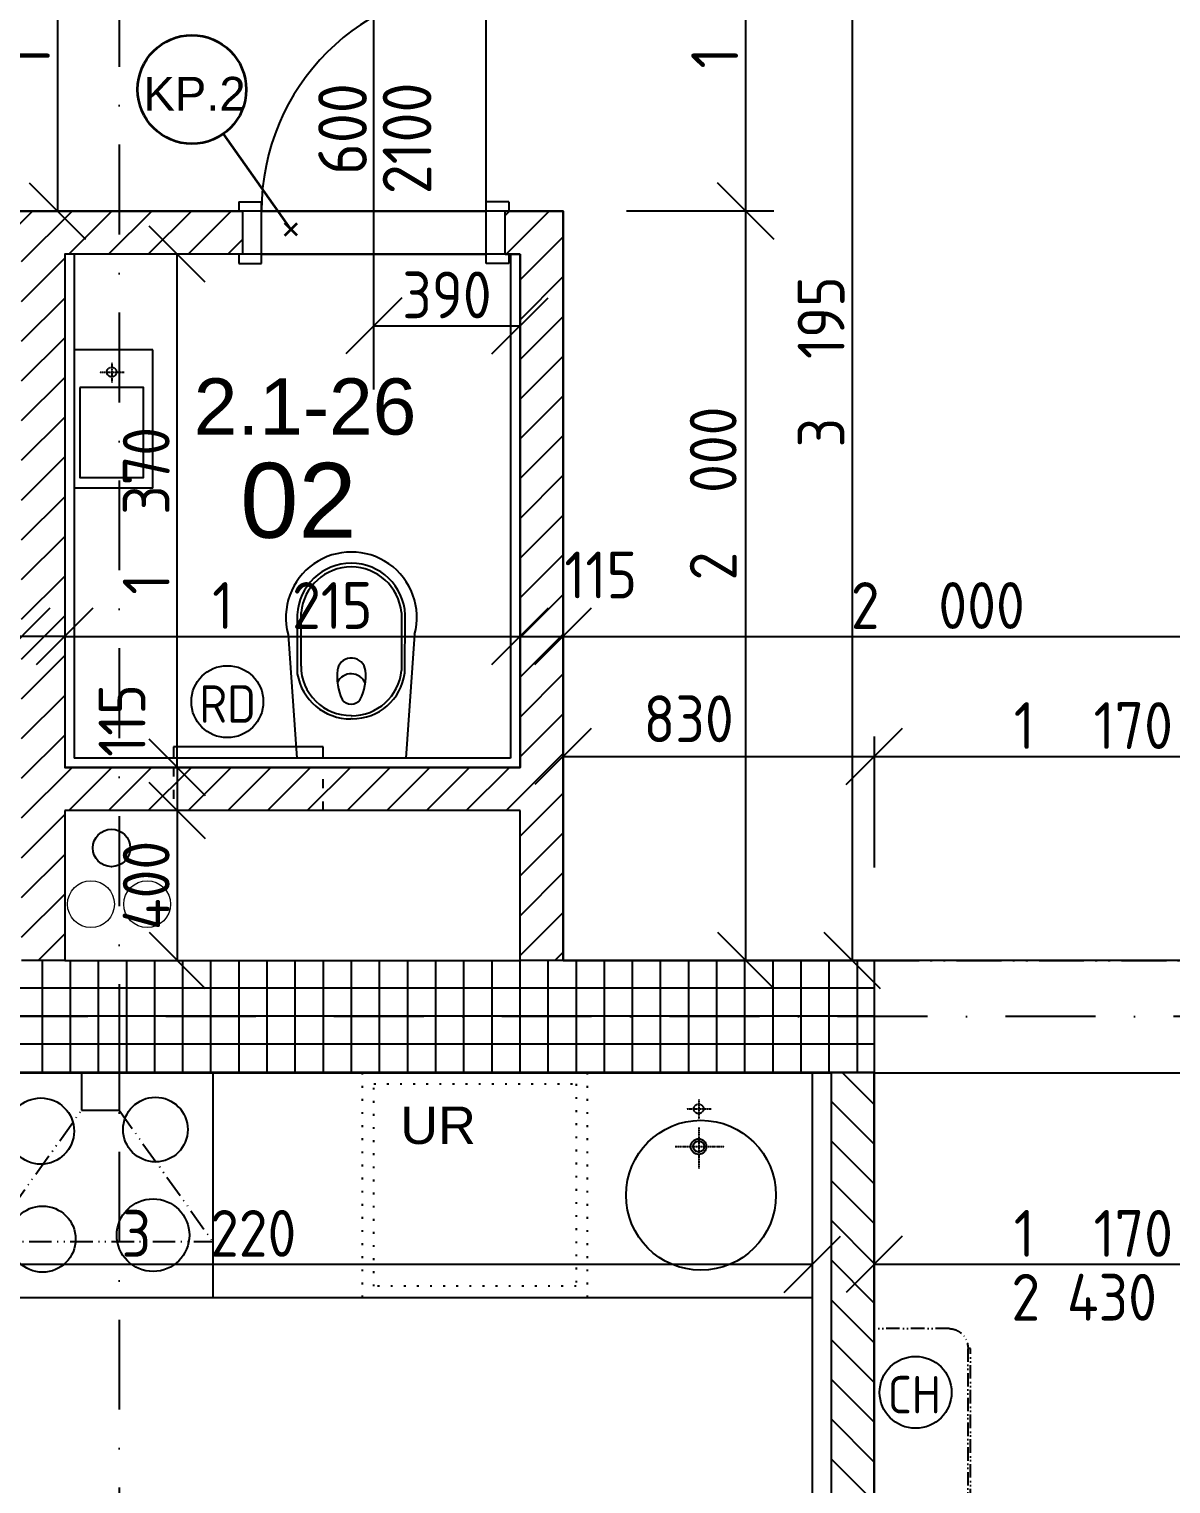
# Model space of a CAD drawing. Extents: x 4511820 to 5180432, y -1526536 to -944957.
# Drawn here: x 5031866 to 5034913, y -1252892 to -1249008 of the extents above; entities that cross this region are included whole.
import ezdxf

# ---------------------------------------------------------------- set-up
doc = ezdxf.new("R2010")
doc.units = 0
doc.header["$MEASUREMENT"] = 0
for name, pattern in [('ACAD_ISO03W100', [30, 12, -18]), ('ACAD_ISO07W100', [3.5, 0.5, -3]), ('ACAD_ISO12W100', [22, 12, -3, 0.5, -3, 0.5, -3]), ('BODKOCIARKOVANA_3', [5.6, 3, -1.3, 0, -1.3]), ('DASHED', [0.75, 0.5, -0.25])]:
    doc.linetypes.add(name, pattern=pattern)
doc.layers.get('0').update_dxf_attribs({"linetype": 'CONTINUOUS'})
doc.layers.get('Defpoints').update_dxf_attribs({"color": 61, "linetype": 'CONTINUOUS'})
for name, color, linetype in [('DVERE', 45, 'CONTINUOUS'), ('KÓTY', 4, 'CONTINUOUS'), ('MÚRY', 1, 'CONTINUOUS'), ('osi', 253, 'CONTINUOUS'), ('Plochy', 41, 'CONTINUOUS'), ('POPIS', 7, 'CONTINUOUS'), ('TENKÁ', 7, 'CONTINUOUS'), ('tzb', 153, 'CONTINUOUS'), ('ZARIADENIE1', 145, 'CONTINUOUS'), ('ZARIADOVACIE', 144, 'CONTINUOUS'), ('ZZ-chladenie', 133, 'CONTINUOUS'), ('zz-vetr', 52, 'CONTINUOUS'), ('ŠRAFY', 82, 'CONTINUOUS')]:
    doc.layers.add(name, color=color, linetype=linetype)
doc.layers.add('preklady', color=74, linetype='CONTINUOUS', lineweight=35)
doc.layers.add('zz-kanal-splaskova', color=37, linetype='CONTINUOUS', lineweight=18)
doc.styles.add('ARIAL', font='arial.ttf')
doc.styles.add('STYLE1', font='isocp.shx')
doc.dimstyles.new('STANDARD-50', dxfattribs={"dimtxt": 125, "dimasz": 150, "dimexe": 10, "dimexo": 200, "dimgap": 20, "dimtad": 1, "dimdsep": 46, "dimlunit": 6, "dimtxsty": 'STYLE1', "dimblk1": 'OBLIQUE', "dimblk2": 'OBLIQUE', "dimsah": 1, "dimcen": 2.5, "dimse1": 1, "dimse2": 1, "dimadec": 0, "dimazin": 0, "dimtfac": 1, "dimtmove": 1, "dimatfit": 3, "dimldrblk": 'OBLIQUE', "dimfxl": 1, "dimtolj": 1, "dimtzin": 0, "dimarcsym": 0})

# ---------------------------------------------------------------- blocks, each defined once
blk = doc.blocks.new('_OBLIQUE')
at = {"color": 0, "linetype": 'ByBlock'}
blk.add_line((-0.5, -0.5), (0.5, 0.5), dxfattribs=at)
blk = doc.blocks.new('*D31212')
at = {"layer": 'Defpoints', "color": 0}
for p in [(5030736, -1252305.5), (5033956, -1252305.5), (5033956, -1252305.5)]:
    blk.add_point(p, dxfattribs=at)
at = {"layer": 'KÓTY', "color": 0, "lineweight": -2}
blk.add_line((5030736, -1252305.5), (5033956, -1252305.5), dxfattribs=at)
at = {"layer": 'KÓTY', "color": 0, "linetype": 'ByBlock', "lineweight": -2, "xscale": 150, "yscale": 150, "zscale": 150, "rotation": 180}
blk.add_blockref('_OBLIQUE', (5030736, -1252305.5), dxfattribs=at)
at = {"layer": 'KÓTY', "color": 0, "linetype": 'ByBlock', "lineweight": -2, "xscale": 150, "yscale": 150, "zscale": 150}
blk.add_blockref('_OBLIQUE', (5033956, -1252305.5), dxfattribs=at)
at = {"layer": 'KÓTY', "color": 0, "insert": (5032346, -1252223), "char_height": 125, "attachment_point": 5, "style": 'STYLE1'}
blk.add_mtext('\\A1;3ﾠ220', dxfattribs=at)
blk = doc.blocks.new('*D31256')
at = {"layer": 'Defpoints', "color": 0}
for p in [(5034121, -1251794.2), (5035291, -1251794.2), (5035291, -1252305.5)]:
    blk.add_point(p, dxfattribs=at)
at = {"layer": 'KÓTY', "color": 0, "lineweight": -2}
blk.add_line((5034121, -1252305.5), (5035291, -1252305.5), dxfattribs=at)
at = {"layer": 'KÓTY', "color": 0, "linetype": 'ByBlock', "lineweight": -2, "xscale": 150, "yscale": 150, "zscale": 150, "rotation": 180}
blk.add_blockref('_OBLIQUE', (5034121, -1252305.5), dxfattribs=at)
at = {"layer": 'KÓTY', "color": 0, "linetype": 'ByBlock', "lineweight": -2, "xscale": 150, "yscale": 150, "zscale": 150}
blk.add_blockref('_OBLIQUE', (5035291, -1252305.5), dxfattribs=at)
at = {"layer": 'KÓTY', "color": 0, "insert": (5034706, -1252223), "char_height": 125, "attachment_point": 5, "style": 'STYLE1'}
blk.add_mtext('\\A1;1ﾠ170', dxfattribs=at)
blk = doc.blocks.new('*D31269')
at = {"layer": 'Defpoints', "color": 0}
for p in [(5033176, -1250629.5), (5031961, -1250979.2), (5033176, -1250979.2)]:
    blk.add_point(p, dxfattribs=at)
at = {"layer": 'KÓTY', "color": 0, "lineweight": -2}
blk.add_line((5031961, -1250629.5), (5033176, -1250629.5), dxfattribs=at)
at = {"layer": 'KÓTY', "color": 0, "linetype": 'ByBlock', "lineweight": -2, "xscale": 150, "yscale": 150, "zscale": 150, "rotation": 180}
blk.add_blockref('_OBLIQUE', (5031961, -1250629.5), dxfattribs=at)
at = {"layer": 'KÓTY', "color": 0, "linetype": 'ByBlock', "lineweight": -2, "xscale": 150, "yscale": 150, "zscale": 150}
blk.add_blockref('_OBLIQUE', (5033176, -1250629.5), dxfattribs=at)
at = {"layer": 'KÓTY', "color": 0, "insert": (5032568.5, -1250547), "char_height": 125, "attachment_point": 5, "style": 'STYLE1'}
blk.add_mtext('\\A1;1ﾠ215', dxfattribs=at)
blk = doc.blocks.new('*D31270')
at = {"layer": 'Defpoints', "color": 0}
for p in [(5033176, -1250629.5), (5033291, -1250629.5), (5033291, -1250629.5)]:
    blk.add_point(p, dxfattribs=at)
at = {"layer": 'KÓTY', "color": 0, "lineweight": -2}
blk.add_line((5033176, -1250629.5), (5033291, -1250629.5), dxfattribs=at)
at = {"layer": 'KÓTY', "color": 0, "linetype": 'ByBlock', "lineweight": -2, "xscale": 150, "yscale": 150, "zscale": 150, "rotation": 180}
blk.add_blockref('_OBLIQUE', (5033176, -1250629.5), dxfattribs=at)
at = {"layer": 'KÓTY', "color": 0, "linetype": 'ByBlock', "lineweight": -2, "xscale": 150, "yscale": 150, "zscale": 150}
blk.add_blockref('_OBLIQUE', (5033291, -1250629.5), dxfattribs=at)
at = {"layer": 'KÓTY', "color": 0, "insert": (5033391.5, -1250465.5), "char_height": 125, "attachment_point": 5, "style": 'STYLE1'}
blk.add_mtext('\\A1;115', dxfattribs=at)
blk = doc.blocks.new('*D31271')
at = {"layer": 'Defpoints', "color": 0}
for p in [(5031846, -1250629.5), (5031846, -1250629.5), (5031961, -1250629.5)]:
    blk.add_point(p, dxfattribs=at)
at = {"layer": 'KÓTY', "color": 0, "lineweight": -2}
blk.add_line((5031961, -1250629.5), (5031846, -1250629.5), dxfattribs=at)
at = {"layer": 'KÓTY', "color": 0, "linetype": 'ByBlock', "lineweight": -2, "xscale": 150, "yscale": 150, "zscale": 150, "rotation": 180}
blk.add_blockref('_OBLIQUE', (5031846, -1250629.5), dxfattribs=at)
at = {"layer": 'KÓTY', "color": 0, "linetype": 'ByBlock', "lineweight": -2, "xscale": 150, "yscale": 150, "zscale": 150}
blk.add_blockref('_OBLIQUE', (5031961, -1250629.5), dxfattribs=at)
at = {"layer": 'KÓTY', "color": 0, "insert": (5031711.5, -1250514.5), "char_height": 125, "attachment_point": 5, "style": 'STYLE1'}
blk.add_mtext('\\A1;115', dxfattribs=at)
blk = doc.blocks.new('*D31272')
at = {"layer": 'Defpoints', "color": 0}
for p in [(5035291, -1250629.5), (5033291, -1251494.2), (5035291, -1251494.2)]:
    blk.add_point(p, dxfattribs=at)
at = {"layer": 'KÓTY', "color": 0, "lineweight": -2}
blk.add_line((5033291, -1250629.5), (5035291, -1250629.5), dxfattribs=at)
at = {"layer": 'KÓTY', "color": 0, "linetype": 'ByBlock', "lineweight": -2, "xscale": 150, "yscale": 150, "zscale": 150, "rotation": 180}
blk.add_blockref('_OBLIQUE', (5033291, -1250629.5), dxfattribs=at)
at = {"layer": 'KÓTY', "color": 0, "linetype": 'ByBlock', "lineweight": -2, "xscale": 150, "yscale": 150, "zscale": 150}
blk.add_blockref('_OBLIQUE', (5035291, -1250629.5), dxfattribs=at)
at = {"layer": 'KÓTY', "color": 0, "insert": (5034291, -1250547), "char_height": 125, "attachment_point": 5, "style": 'STYLE1'}
blk.add_mtext('\\A1;2ﾠ000', dxfattribs=at)
blk = doc.blocks.new('*D31275')
at = {"layer": 'Defpoints', "color": 0}
for p in [(5029486, -1250629.5), (5029486, -1251494.2), (5031846, -1251494.2)]:
    blk.add_point(p, dxfattribs=at)
at = {"layer": 'KÓTY', "color": 0, "lineweight": -2}
blk.add_line((5031846, -1250629.5), (5029486, -1250629.5), dxfattribs=at)
at = {"layer": 'KÓTY', "color": 0, "linetype": 'ByBlock', "lineweight": -2, "xscale": 150, "yscale": 150, "zscale": 150, "rotation": 180}
blk.add_blockref('_OBLIQUE', (5029486, -1250629.5), dxfattribs=at)
at = {"layer": 'KÓTY', "color": 0, "linetype": 'ByBlock', "lineweight": -2, "xscale": 150, "yscale": 150, "zscale": 150}
blk.add_blockref('_OBLIQUE', (5031846, -1250629.5), dxfattribs=at)
at = {"layer": 'KÓTY', "color": 0, "insert": (5030666, -1250547), "char_height": 125, "attachment_point": 5, "style": 'STYLE1'}
blk.add_mtext('\\A1;2ﾠ360', dxfattribs=at)
blk = doc.blocks.new('*D31276')
at = {"layer": 'Defpoints', "color": 0}
for p in [(5032786, -1249609.2), (5033176, -1249609.2), (5033176, -1249800.5)]:
    blk.add_point(p, dxfattribs=at)
at = {"layer": 'KÓTY', "color": 0, "lineweight": -2}
blk.add_line((5032786, -1249800.5), (5033176, -1249800.5), dxfattribs=at)
at = {"layer": 'KÓTY', "color": 0, "linetype": 'ByBlock', "lineweight": -2, "xscale": 150, "yscale": 150, "zscale": 150, "rotation": 180}
blk.add_blockref('_OBLIQUE', (5032786, -1249800.5), dxfattribs=at)
at = {"layer": 'KÓTY', "color": 0, "linetype": 'ByBlock', "lineweight": -2, "xscale": 150, "yscale": 150, "zscale": 150}
blk.add_blockref('_OBLIQUE', (5033176, -1249800.5), dxfattribs=at)
at = {"layer": 'KÓTY', "color": 0, "insert": (5032981, -1249718), "char_height": 125, "attachment_point": 5, "style": 'STYLE1'}
blk.add_mtext('\\A1;390', dxfattribs=at)
blk = doc.blocks.new('*D31302')
at = {"layer": 'Defpoints', "color": 0}
for p in [(5033291, -1248299.2), (5031941.5, -1249494.2), (5033291, -1249494.2)]:
    blk.add_point(p, dxfattribs=at)
at = {"layer": 'KÓTY', "color": 0, "lineweight": -2}
blk.add_line((5031941.5, -1248299.2), (5031941.5, -1249494.2), dxfattribs=at)
at = {"layer": 'KÓTY', "color": 0, "linetype": 'ByBlock', "lineweight": -2, "xscale": 150, "yscale": 150, "zscale": 150}
for p, rotation in [((5031941.5, -1248299.2), 90), ((5031941.5, -1249494.2), 270)]:
    blk.add_blockref('_OBLIQUE', p, dxfattribs=dict(at, rotation=rotation))
at = {"layer": 'KÓTY', "color": 0, "insert": (5031859, -1248896.7), "char_height": 125, "attachment_point": 5, "rotation": 90, "style": 'STYLE1'}
blk.add_mtext('\\A1;1ﾠ195', dxfattribs=at)
blk = doc.blocks.new('*D31320')
at = {"layer": 'Defpoints', "color": 0}
for p in [(5033291, -1248299.2), (5033291, -1249494.2), (5033778, -1249494.2)]:
    blk.add_point(p, dxfattribs=at)
at = {"layer": 'KÓTY', "color": 0, "lineweight": -2}
blk.add_line((5033778, -1248299.2), (5033778, -1249494.2), dxfattribs=at)
at = {"layer": 'KÓTY', "color": 0, "linetype": 'ByBlock', "lineweight": -2, "xscale": 150, "yscale": 150, "zscale": 150}
for p, rotation in [((5033778, -1248299.2), 90), ((5033778, -1249494.2), 270)]:
    blk.add_blockref('_OBLIQUE', p, dxfattribs=dict(at, rotation=rotation))
at = {"layer": 'KÓTY', "color": 0, "insert": (5033695.5, -1248896.7), "char_height": 125, "attachment_point": 5, "rotation": 90, "style": 'STYLE1'}
blk.add_mtext('\\A1;1ﾠ195', dxfattribs=at)
blk = doc.blocks.new('*D31321')
at = {"layer": 'Defpoints', "color": 0}
for p in [(5033291, -1249494.2), (5033291, -1251494.2), (5033778, -1251494.2)]:
    blk.add_point(p, dxfattribs=at)
at = {"layer": 'KÓTY', "color": 0, "lineweight": -2}
blk.add_line((5033778, -1249494.2), (5033778, -1251494.2), dxfattribs=at)
at = {"layer": 'KÓTY', "color": 0, "linetype": 'ByBlock', "lineweight": -2, "xscale": 150, "yscale": 150, "zscale": 150}
for p, rotation in [((5033778, -1249494.2), 90), ((5033778, -1251494.2), 270)]:
    blk.add_blockref('_OBLIQUE', p, dxfattribs=dict(at, rotation=rotation))
at = {"layer": 'KÓTY', "color": 0, "insert": (5033691.5, -1250248), "char_height": 125, "attachment_point": 5, "rotation": 90, "style": 'STYLE1'}
blk.add_mtext('\\A1;2ﾠ000', dxfattribs=at)
blk = doc.blocks.new('*D31322')
at = {"layer": 'Defpoints', "color": 0}
for p in [(5033291, -1248299.2), (5033291, -1251494.2), (5034062, -1251494.2)]:
    blk.add_point(p, dxfattribs=at)
at = {"layer": 'KÓTY', "color": 0, "lineweight": -2}
blk.add_line((5034062, -1248299.2), (5034062, -1251494.2), dxfattribs=at)
at = {"layer": 'KÓTY', "color": 0, "linetype": 'ByBlock', "lineweight": -2, "xscale": 150, "yscale": 150, "zscale": 150}
for p, rotation in [((5034062, -1248299.2), 90), ((5034062, -1251494.2), 270)]:
    blk.add_blockref('_OBLIQUE', p, dxfattribs=dict(at, rotation=rotation))
at = {"layer": 'KÓTY', "color": 0, "insert": (5033979.5, -1249896.7), "char_height": 125, "attachment_point": 5, "rotation": 90, "style": 'STYLE1'}
blk.add_mtext('\\A1;3ﾠ195', dxfattribs=at)
blk = doc.blocks.new('*D31327')
at = {"layer": 'Defpoints', "color": 0}
for p in [(5031961, -1249609.2), (5032261, -1249609.2), (5031961, -1250979.2)]:
    blk.add_point(p, dxfattribs=at)
at = {"layer": 'KÓTY', "color": 0, "lineweight": -2}
blk.add_line((5032261, -1250979.2), (5032261, -1249609.2), dxfattribs=at)
at = {"layer": 'KÓTY', "color": 0, "linetype": 'ByBlock', "lineweight": -2, "xscale": 150, "yscale": 150, "zscale": 150}
for p, rotation in [((5032261, -1249609.2), 90), ((5032261, -1250979.2), 270)]:
    blk.add_blockref('_OBLIQUE', p, dxfattribs=dict(at, rotation=rotation))
at = {"layer": 'KÓTY', "color": 0, "insert": (5032178.5, -1250294.2), "char_height": 125, "attachment_point": 5, "rotation": 90, "style": 'STYLE1'}
blk.add_mtext('\\A1;1ﾠ370', dxfattribs=at)
blk = doc.blocks.new('*D31328')
at = {"layer": 'Defpoints', "color": 0}
for p in [(5031961, -1250979.2), (5031961, -1251094.2), (5032261, -1251094.2)]:
    blk.add_point(p, dxfattribs=at)
at = {"layer": 'KÓTY', "color": 0, "lineweight": -2}
blk.add_line((5032261, -1250979.2), (5032261, -1251094.2), dxfattribs=at)
at = {"layer": 'KÓTY', "color": 0, "linetype": 'ByBlock', "lineweight": -2, "xscale": 150, "yscale": 150, "zscale": 150}
for p, rotation in [((5032261, -1250979.2), 90), ((5032261, -1251094.2), 270)]:
    blk.add_blockref('_OBLIQUE', p, dxfattribs=dict(at, rotation=rotation))
at = {"layer": 'KÓTY', "color": 0, "insert": (5032114, -1250854), "char_height": 125, "attachment_point": 5, "rotation": 90, "style": 'STYLE1'}
blk.add_mtext('\\A1;115', dxfattribs=at)
blk = doc.blocks.new('*D31329')
at = {"layer": 'Defpoints', "color": 0}
for p in [(5031961, -1251094.2), (5031961, -1251494.2), (5032261, -1251494.2)]:
    blk.add_point(p, dxfattribs=at)
at = {"layer": 'KÓTY', "color": 0, "lineweight": -2}
blk.add_line((5032261, -1251094.2), (5032261, -1251494.2), dxfattribs=at)
at = {"layer": 'KÓTY', "color": 0, "linetype": 'ByBlock', "lineweight": -2, "xscale": 150, "yscale": 150, "zscale": 150}
for p, rotation in [((5032261, -1251094.2), 90), ((5032261, -1251494.2), 270)]:
    blk.add_blockref('_OBLIQUE', p, dxfattribs=dict(at, rotation=rotation))
at = {"layer": 'KÓTY', "color": 0, "insert": (5032178.5, -1251294.2), "char_height": 125, "attachment_point": 5, "rotation": 90, "style": 'STYLE1'}
blk.add_mtext('\\A1;400', dxfattribs=at)
blk = doc.blocks.new('chlj3')
at = {"layer": 'ZZ-chladenie', "linetype": 'ACAD_ISO12W100', "ltscale": 3}
for p, q in [((5005195.8, -1151691.8), (5005395.8, -1151691.8)), ((5005195.8, -1152470.8), (5005395.8, -1152470.8))]:
    blk.add_line(p, q, dxfattribs=at)
blk.add_lwpolyline([(5005145.8, -1152419.2), (5005138.4, -1152419.2), (5005138.4, -1151744.5), (5005145.8, -1151744.5)], close=True, dxfattribs=at)
for centre, start, end in [((5005195.8, -1151741.8), 90, 180), ((5005195.8, -1152420.8), 180, 270)]:
    blk.add_arc(centre, 50, start, end, dxfattribs=at)
blk = doc.blocks.new('*D31475')
at = {"layer": 'Defpoints', "color": 0}
for p in [(5034121, -1250950), (5033291, -1251494.2), (5034121, -1251494.2)]:
    blk.add_point(p, dxfattribs=at)
at = {"layer": 'KÓTY', "color": 0, "lineweight": -2}
blk.add_line((5033291, -1250950), (5034121, -1250950), dxfattribs=at)
at = {"layer": 'KÓTY', "color": 0, "linetype": 'ByBlock', "lineweight": -2, "xscale": 150, "yscale": 150, "zscale": 150, "rotation": 180}
blk.add_blockref('_OBLIQUE', (5033291, -1250950), dxfattribs=at)
at = {"layer": 'KÓTY', "color": 0, "linetype": 'ByBlock', "lineweight": -2, "xscale": 150, "yscale": 150, "zscale": 150}
blk.add_blockref('_OBLIQUE', (5034121, -1250950), dxfattribs=at)
at = {"layer": 'KÓTY', "color": 0, "insert": (5033626, -1250849.5), "char_height": 125, "attachment_point": 5, "style": 'STYLE1'}
blk.add_mtext('\\A1;830', dxfattribs=at)
blk = doc.blocks.new('*D31476')
at = {"layer": 'Defpoints', "color": 0}
for p in [(5035291, -1250950), (5034121, -1251494.2), (5035291, -1251494.2)]:
    blk.add_point(p, dxfattribs=at)
at = {"layer": 'KÓTY', "color": 0, "lineweight": -2}
blk.add_line((5034121, -1250950), (5035291, -1250950), dxfattribs=at)
at = {"layer": 'KÓTY', "color": 0, "linetype": 'ByBlock', "lineweight": -2, "xscale": 150, "yscale": 150, "zscale": 150, "rotation": 180}
blk.add_blockref('_OBLIQUE', (5034121, -1250950), dxfattribs=at)
at = {"layer": 'KÓTY', "color": 0, "linetype": 'ByBlock', "lineweight": -2, "xscale": 150, "yscale": 150, "zscale": 150}
blk.add_blockref('_OBLIQUE', (5035291, -1250950), dxfattribs=at)
at = {"layer": 'KÓTY', "color": 0, "insert": (5034706, -1250867.5), "char_height": 125, "attachment_point": 5, "style": 'STYLE1'}
blk.add_mtext('\\A1;1ﾠ170', dxfattribs=at)

msp = doc.modelspace()

# ---------------------------------------------------------------- hatches: boundary and pattern name
at = {"layer": 'ŠRAFY', "ltscale": 0.25}
h = msp.add_hatch(dxfattribs=at)
h.set_pattern_fill('ANSI31', color=256, scale=600, style=0)
h.set_pattern_definition([(45, (515270.5, 214751.965), (-53.0330086, 53.0330086), [])])
h.paths.add_polyline_path([(5031961, -1251494.226), (5031961, -1251094.226), (5033176, -1251094.226), (5033176, -1251494.226), (5033291, -1251494.226), (5033291, -1249494.226), (5033146, -1249494.226), (5033136, -1249494.226), (5033136, -1249609.226), (5033146, -1249609.226), (5033151, -1249609.226), (5033176, -1249609.226), (5033176, -1250979.226), (5031961, -1250979.226), (5031961, -1249609.226), (5031986, -1249609.226), (5032426, -1249609.226), (5032436, -1249609.226), (5032436, -1249494.226), (5032426, -1249494.226), (5031196, -1249494.226), (5031186, -1249494.226), (5031186, -1249609.226), (5031196, -1249609.226), (5031821, -1249609.226), (5031846, -1249609.226), (5031846, -1251494.226)])
h = msp.add_hatch(dxfattribs=at)
h.set_pattern_fill('ANSI37', color=256, scale=600, angle=45)
h.set_pattern_definition([(90, (-3307273.674, 579782.7), (-75, 1e-14), []), (180, (-3307273.674, 579782.7), (-1e-14, -75), [])])
h.paths.add_polyline_path([(5029486, -1251494.226), (5029371, -1251494.226), (5029371, -1251794.226), (5030621, -1251794.226), (5030736, -1251794.226), (5031336, -1251794.226), (5031756, -1251794.226), (5032006, -1251794.226), (5032106, -1251794.226), (5032356, -1251794.226), (5032756, -1251794.226), (5033356, -1251794.226), (5033956, -1251794.226), (5034006, -1251794.226), (5034121, -1251794.226), (5034121, -1251494.226), (5033291, -1251494.226), (5033176, -1251494.226), (5031961, -1251494.226), (5031846, -1251494.226), (5031821, -1251494.226), (5031776, -1251494.226), (5029511, -1251494.226)])
h = msp.add_hatch(dxfattribs=at)
h.set_pattern_fill('ANSI31', color=256, scale=600, angle=90, style=0)
h.set_pattern_definition([(135, (-2976355.03, 109742.89), (-53.0330086, -53.0330086), [])])
h.paths.add_polyline_path([(5034006, -1251794.226), (5034006, -1256869.226), (5034121, -1256869.226), (5034121, -1251794.226)])

# ---------------------------------------------------------------- linework, layer by layer
at = {"layer": 'DVERE', "ltscale": 0.25}
for p, q in [((5032786, -1249970.054), (5032786, -1248865.398)), ((5033086, -1249494.226), (5033086, -1248894.226)), ((5032426, -1249469.226), (5032486, -1249469.226)), ((5032426, -1249469.226), (5032426, -1249494.226)), ((5032486, -1249634.226), (5032486, -1249469.226)), ((5033086, -1249634.226), (5033086, -1249469.226)), ((5033146, -1249469.226), (5033086, -1249469.226)), ((5033146, -1249469.226), (5033146, -1249494.226)), ((5032486, -1249494.226), (5033086, -1249494.226)), ((5032426, -1249609.226), (5032426, -1249634.226)), ((5032486, -1249609.226), (5033086, -1249609.226)), ((5033146, -1249609.226), (5033146, -1249634.226)), ((5032426, -1249634.226), (5032486, -1249634.226)), ((5033146, -1249634.226), (5033086, -1249634.226))]:
    msp.add_line(p, q, dxfattribs=at)
msp.add_arc((5033086, -1249494.226), 600, 90, 180, dxfattribs=at)
at = {"layer": 'KÓTY'}
for p, q in [((5033853, -1249494.226), (5033460.5, -1249494.226)), ((5034121, -1250896.632), (5034121, -1251246.632))]:
    msp.add_line(p, q, dxfattribs=at)
at = {"layer": 'MÚRY', "ltscale": 0.25}
for p, q in [((5031186, -1249494.226), (5032436, -1249494.226)), ((5032436, -1249609.226), (5032436, -1249494.226)), ((5033136, -1249494.226), (5033291, -1249494.226)), ((5033136, -1249609.226), (5033136, -1249494.226)), ((5033291, -1249494.226), (5033291, -1251494.226)), ((5031961, -1249609.226), (5031961, -1250979.226)), ((5032436, -1249609.226), (5031961, -1249609.226)), ((5033136, -1249609.226), (5033176, -1249609.226)), ((5033176, -1249609.226), (5033176, -1250979.226)), ((5033176, -1250979.226), (5031961, -1250979.226)), ((5031961, -1251094.226), (5031961, -1251494.226)), ((5033176, -1251094.226), (5031961, -1251094.226)), ((5031961, -1251494.226), (5033176, -1251494.226))]:
    msp.add_line(p, q, dxfattribs=at)
at = {"layer": 'MÚRY'}
for p, q in [((5033176, -1251494.226), (5033176, -1251094.226)), ((5033291, -1251494.226), (5034121, -1251494.226)), ((5034121, -1251494.226), (5034121, -1256869.226)), ((5030736, -1251794.226), (5033956, -1251794.226)), ((5033956, -1251794.226), (5033956, -1256869.226))]:
    msp.add_line(p, q, dxfattribs=at)
at = {"layer": 'osi', "linetype": 'BODKOCIARKOVANA_3', "ltscale": 80}
for p, q in [((5032106, -1223327.035), (5032106, -1260844.226)), ((5041881, -1251644.226), (4978211, -1251644.226))]:
    msp.add_line(p, q, dxfattribs=at)
at = {"layer": 'Plochy'}
for points in [[(5029486, -1249494.226), (5029486, -1247184.226), (5033291, -1247184.226), (5033291, -1248299.226), (5035291, -1248299.226), (5035291, -1251494.226), (5033291, -1251494.226), (5033291, -1249494.226)], [(5033176, -1249609.226), (5031961, -1249609.226), (5031961, -1250979.226), (5033176, -1250979.226)], [(5030736, -1253369.226), (5027621, -1253369.226), (5027621, -1251794.226), (5030321, -1251794.226), (5030321, -1252394.226), (5030736, -1252394.226), (5030736, -1251794.226), (5033956, -1251794.226), (5033956, -1256869.226), (5030736, -1256869.226)], [(5034121, -1251794.226), (5040191, -1251794.226), (5040191, -1252144.226), (5040541, -1252144.226), (5040541, -1253669.226), (5040291, -1253669.226), (5040291, -1254219.226), (5040541, -1254219.226), (5040541, -1256869.226), (5034121, -1256869.226)]]:
    msp.add_lwpolyline(points, close=True, dxfattribs=at)
at = {"layer": 'preklady'}
for p, q in [((5032564.882, -1249542.917), (5032384.321, -1249288.044)), ((5032548.265, -1249559.534), (5032581.499, -1249526.3)), ((5032581.5, -1249559.535), (5032548.266, -1249526.301))]:
    msp.add_line(p, q, dxfattribs=at)
at = {"layer": 'preklady', "ltscale": 0.25}
msp.add_circle((5032300.5, -1249169.726), 145, dxfattribs=at)
at = {"layer": 'TENKÁ', "ltscale": 0.25}
for p, q in [((5031986, -1249609.226), (5031986, -1250954.226)), ((5033151, -1249609.226), (5033151, -1250954.226)), ((5033151, -1250954.226), (5031986, -1250954.226))]:
    msp.add_line(p, q, dxfattribs=at)
at = {"layer": 'TENKÁ'}
for p, q in [((5031961, -1251494.226), (5031846, -1251494.226)), ((5033291, -1251494.226), (5033176, -1251494.226)), ((5033956, -1251794.226), (5034006, -1251794.226)), ((5034006, -1251794.226), (5034006, -1256869.226)), ((5034121, -1251794.226), (5034006, -1251794.226))]:
    msp.add_line(p, q, dxfattribs=at)
at = {"layer": 'TENKÁ', "linetype": 'ACAD_ISO12W100', "ltscale": 10}
for p, q in [((5034121, -1251494.226), (5035291, -1251494.226)), ((5034121, -1251794.226), (5035291, -1251794.226))]:
    msp.add_line(p, q, dxfattribs=at)
at = {"layer": 'tzb'}
for p, q in [((5032651, -1250924.226), (5032251, -1250924.226)), ((5032251, -1250924.226), (5032251, -1250954.226)), ((5032651, -1250954.226), (5032651, -1250924.226))]:
    msp.add_line(p, q, dxfattribs=at)
at = {"layer": 'tzb', "linetype": 'ACAD_ISO03W100', "ltscale": 2}
for p, q in [((5032251, -1250979.226), (5032251, -1251094.226)), ((5032651, -1251094.226), (5032651, -1250979.226))]:
    msp.add_line(p, q, dxfattribs=at)
at = {"layer": 'tzb'}
msp.add_circle((5032394.935, -1250803.684), 96, dxfattribs=at)
at = {"layer": 'ZARIADENIE1', "color": 8, "ltscale": 0.25}
for p, q in [((5032006, -1251794.226), (5032006, -1251894.226)), ((5032106, -1251794.226), (5032106, -1251894.226)), ((5032356, -1251794.226), (5032356, -1252394.226)), ((5032356, -1251794.226), (5032356, -1252394.226)), ((5032006, -1251894.226), (5032106, -1251894.226)), ((5030736, -1252394.226), (5033956, -1252394.226))]:
    msp.add_line(p, q, dxfattribs=at)
at = {"layer": 'ZARIADENIE1', "color": 8, "linetype": 'ACAD_ISO07W100', "ltscale": 10}
for p, q in [((5032756, -1252394.226), (5032756, -1251794.226)), ((5033356, -1252394.226), (5033356, -1251794.226))]:
    msp.add_line(p, q, dxfattribs=at)
at = {"layer": 'ZARIADENIE1', "color": 8, "linetype": 'DASHED'}
for p, q in [((5033653.027, -1251865.925), (5033653.027, -1251917.958)), ((5033620.164, -1251890.572), (5033685.891, -1251890.572)), ((5033653.027, -1251940.33), (5033653.027, -1252049.875)), ((5033590.039, -1251990.995), (5033721.493, -1251990.995))]:
    msp.add_line(p, q, dxfattribs=at)
at = {"layer": 'ZARIADENIE1', "color": 8, "linetype": 'ACAD_ISO12W100', "ltscale": 5}
for p, q in [((5031756, -1252244.226), (5032006, -1251894.226)), ((5032106, -1251894.226), (5032356, -1252244.226)), ((5031756, -1252244.226), (5032356, -1252244.226))]:
    msp.add_line(p, q, dxfattribs=at)
at = {"layer": 'ZARIADENIE1', "color": 8, "linetype": 'ACAD_ISO07W100', "ltscale": 10}
msp.add_lwpolyline([(5033326, -1251824.226), (5033326, -1252364.226), (5032786, -1252364.226), (5032786, -1251824.226)], close=True, dxfattribs=at)
at = {"layer": 'ZARIADENIE1', "color": 8, "ltscale": 0.25}
for centre, radius in [((5031897.449, -1251949.992), 88.387), ((5032203.124, -1251945.783), 86.283), ((5033658.876, -1252121.138), 200), ((5031901.844, -1252238.302), 88.387), ((5032196.803, -1252227.78), 96.805)]:
    msp.add_circle(centre, radius, dxfattribs=at)
at = {"layer": 'ZARIADENIE1', "color": 8, "linetype": 'DASHED'}
msp.add_circle((5033652.714, -1251890.572), 12.931, dxfattribs=at)
at = {"layer": 'ZARIADENIE1', "color": 8, "linetype": 'Continuous'}
for centre, radius in [((5033652.754, -1251991.262), 20.877), ((5033653.027, -1251990.995), 14.781)]:
    msp.add_circle(centre, radius, dxfattribs=at)
at = {"layer": 'ZARIADOVACIE', "linetype": 'Continuous'}
for p, q in [((5032196, -1249864.226), (5031986, -1249864.226)), ((5032196, -1250234.226), (5032196, -1249864.226)), ((5032196, -1250234.226), (5031986, -1250234.226)), ((5032689.435, -1250715.228), (5032689.274, -1250718.938)), ((5032727.698, -1250849.346), (5032724.881, -1250849.91)), ((5032726, -1250841.258), (5032725.104, -1250840.436))]:
    msp.add_line(p, q, dxfattribs=at)
at = {"layer": 'ZARIADOVACIE', "linetype": 'DASHED'}
for p, q in [((5032086.562, -1249899.327), (5032086.562, -1249951.361)), ((5032053.698, -1249923.975), (5032119.425, -1249923.975))]:
    msp.add_line(p, q, dxfattribs=at)
at = {"layer": 'ZARIADOVACIE'}
for p, q in [((5032591.637, -1250708.584), (5032591.637, -1250565.763)), ((5032859.647, -1250565.763), (5032859.647, -1250720.423)), ((5032581.782, -1250571.937), (5032581.782, -1250729.345)), ((5032868.544, -1250727.092), (5032869.67, -1250571.937)), ((5032557.186, -1250624.227), (5032580.262, -1250954.226)), ((5032894.813, -1250624.228), (5032871.737, -1250954.226))]:
    msp.add_line(p, q, dxfattribs=at)
at = {"layer": 'ZARIADOVACIE', "linetype": 'Continuous'}
msp.add_lwpolyline([(5032001.726, -1249964.795), (5032001.726, -1250205.122), (5032171.398, -1250205.122), (5032171.398, -1249964.795)], close=True, dxfattribs=at)
at = {"layer": 'ZARIADOVACIE', "linetype": 'DASHED'}
msp.add_circle((5032086.248, -1249923.974), 12.931, dxfattribs=at)
at = {"layer": 'ZARIADOVACIE', "linetype": 'Continuous'}
for centre, radius, start, end in [((5032726, -1250578.994), 174.768, 344.999903, 194.999834), ((5032725.726, -1250578.311), 144.085, 2.535471, 177.464529), ((5032725.642, -1250578.87), 134.645, 5.586614, 174.413386), ((5032723.52, -1250708.563), 131.883, 180.009129, 270.688221), ((5032826.113, -1250738.318), 138.205, 171.939221, 205.522023), ((5032726, -1250724.914), 37.825, 6.725682, 165.163801), ((5032726.93, -1250707.961), 133.3, 269.600093, 354.635422), ((5032630.226, -1250736.309), 134.275, 332.591351, 6.76835), ((5032724.563, -1250705.082), 144.828, 189.644186, 270.125906), ((5032725.431, -1250770.629), 41.261, 23.590956, 153.232972), ((5032729.051, -1250708.646), 140.707, 269.449007, 352.467037), ((5032725.504, -1250780.518), 29.701, 215.733795, 323.655963)]:
    msp.add_arc(centre, radius, start, end, dxfattribs=at)
at = {"layer": 'ZZ-chladenie'}
msp.add_circle((5034231.756, -1252647.338), 96, dxfattribs=at)
at = {"layer": 'zz-kanal-splaskova'}
for centre in [(5032031, -1251344.226), (5032181, -1251344.226)]:
    msp.add_circle(centre, 62.5, dxfattribs=at)
at = {"layer": 'zz-vetr'}
msp.add_circle((5032086, -1251194.226), 50, dxfattribs=at)

# ---------------------------------------------------------------- block references
at = {"layer": 'ZZ-chladenie', "xscale": -1}
msp.add_blockref('chlj3', (10039516.821, -100785.456), dxfattribs=at)

# ---------------------------------------------------------------- texts
at = {"layer": 'KÓTY', "insert": (5034681.519, -1252393.528), "char_height": 125, "attachment_point": 5, "style": 'STYLE1'}
msp.add_mtext('\\A1;2 430', dxfattribs=at)
at = {"layer": 'POPIS', "lineweight": 40, "ltscale": 0.25, "style": 'ARIAL'}
for s, height, p in [('2.1-26', 150, (5032305.269, -1250090.805)), ('02', 200, (5032429.311, -1250366.305))]:
    msp.add_text(s, height=height, dxfattribs=at).set_placement(p)
at = {"layer": 'preklady', "linetype": 'Continuous', "lineweight": 20, "style": 'ARIAL'}
msp.add_text('KP.2', height=90, dxfattribs=at).set_placement((5032171.236, -1249225.983))
at = {"layer": 'TENKÁ', "linetype": 'Continuous', "style": 'STYLE1'}
for s, p in [('600', (5032767.417, -1249397.469)), ('2100', (5032939.524, -1249449.243))]:
    msp.add_text(s, height=130, rotation=90, dxfattribs=at).set_placement(p)
at = {"layer": 'tzb', "style": 'STYLE1'}
msp.add_text('RD', height=100, dxfattribs=at).set_placement((5032320.307, -1250859.883))
at = {"layer": 'ZARIADENIE1', "color": 8, "ltscale": 0.25, "style": 'ARIAL'}
msp.add_text('UR', height=100, dxfattribs=at).set_placement((5032856.429, -1251984.334))
at = {"layer": 'ZZ-chladenie', "style": 'STYLE1'}
msp.add_text('CH', height=100, dxfattribs=at).set_placement((5034157.128, -1252703.537))

# ---------------------------------------------------------------- dimensions: what is measured, and where the dimension line sits
at = {"layer": 'KÓTY'}
for base, p1, p2, picture, middle in [((5031941.5, -1249494.226), (5033291, -1248299.226), (5033291, -1249494.226), '*D31302', (5031858.957, -1248896.726)), ((5033778, -1249494.226), (5033291, -1248299.226), (5033291, -1249494.226), '*D31320', (5033695.457, -1248896.726)), ((5034062, -1251494.226), (5033291, -1248299.226), (5033291, -1251494.226), '*D31322', (5033979.457, -1249896.726)), ((5032261, -1249609.226), (5031961, -1250979.226), (5031961, -1249609.226), '*D31327', (5032178.457, -1250294.226)), ((5032261, -1251494.226), (5031961, -1251094.226), (5031961, -1251494.226), '*D31329', (5032178.5, -1251294.226))]:
    dim = msp.add_linear_dim(base=base, p1=p1, p2=p2, angle=90, dimstyle='STANDARD-50', dxfattribs=at)
    dim.commit()
    dim.dimension.update_dxf_attribs({"geometry": picture, "text_midpoint": middle})
for base, p1, p2, picture, middle in [((5033778, -1251494.226), (5033291, -1249494.226), (5033291, -1251494.226), '*D31321', (5033774, -1250248.035)), ((5032261, -1251094.226), (5031961, -1250979.226), (5031961, -1251094.226), '*D31328', (5032196.5, -1250854.035))]:
    dim = msp.add_linear_dim(base=base, p1=p1, p2=p2, angle=90, dimstyle='STANDARD-50', dxfattribs=at)
    dim.commit()
    dim.dimension.update_dxf_attribs({"geometry": picture, "text_midpoint": middle, "dimtype": 160})
for base, p1, p2, picture, middle in [((5033176, -1249800.535), (5032786, -1249609.226), (5033176, -1249609.226), '*D31276', (5032981, -1249718.035)), ((5029486, -1250629.535), (5031846, -1251494.226), (5029486, -1251494.226), '*D31275', (5030666, -1250546.992)), ((5033176, -1250629.535), (5031961, -1250979.226), (5033176, -1250979.226), '*D31269', (5032568.5, -1250546.992)), ((5035291, -1250629.535), (5033291, -1251494.226), (5035291, -1251494.226), '*D31272', (5034291, -1250546.992)), ((5035291, -1252305.535), (5034121, -1251794.226), (5035291, -1251794.226), '*D31256', (5034706, -1252222.992)), ((5033956, -1252305.535), (5030736, -1252305.535), (5033956, -1252305.535), '*D31212', (5032346, -1252222.992))]:
    dim = msp.add_linear_dim(base=base, p1=p1, p2=p2, dimstyle='STANDARD-50', dxfattribs=at)
    dim.commit()
    dim.dimension.update_dxf_attribs({"geometry": picture, "text_midpoint": middle})
for base, p1, p2, picture, middle in [((5033291, -1250629.535), (5033176, -1250629.535), (5033291, -1250629.535), '*D31270', (5033391.5, -1250548.035)), ((5031846, -1250629.535), (5031961, -1250629.535), (5031846, -1250629.535), '*D31271', (5031711.5, -1250597.035))]:
    dim = msp.add_linear_dim(base=base, p1=p1, p2=p2, dimstyle='STANDARD-50', dxfattribs=at)
    dim.commit()
    dim.dimension.update_dxf_attribs({"geometry": picture, "text_midpoint": middle, "dimtype": 160})
dim = msp.add_linear_dim(base=(5034121, -1250950.035), p1=(5033291, -1251494.226), p2=(5034121, -1251494.226), dimstyle='STANDARD-50', override={"dimtxsty": 'STYLE1', "dimldrblk": 'OBLIQUE'}, dxfattribs=at)
dim.commit()
dim.dimension.update_dxf_attribs({"geometry": '*D31475', "text_midpoint": (5033626, -1250932.035), "dimtype": 160})
dim = msp.add_linear_dim(base=(5035291, -1250950.035), p1=(5034121, -1251494.226), p2=(5035291, -1251494.226), dimstyle='STANDARD-50', override={"dimtxsty": 'STYLE1', "dimldrblk": 'OBLIQUE'}, dxfattribs=at)
dim.commit()
dim.dimension.update_dxf_attribs({"geometry": '*D31476', "text_midpoint": (5034706, -1250867.492)})

doc.saveas('drawing.dxf')
